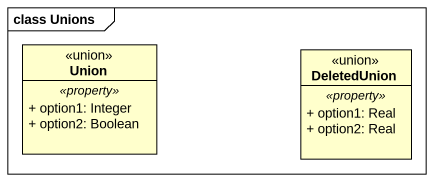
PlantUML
@startuml
mainframe class Unions
hide circle
hide empty members
skinparam classAttributeIconSize 0
class Union <<union>> {
  .. <<property>> ..
  + option1: Integer
  + option2: Boolean
}
class DeletedUnion <<union>> {
  .. <<property>> ..
  + option1: Real
  + option2: Real
}
@enduml
